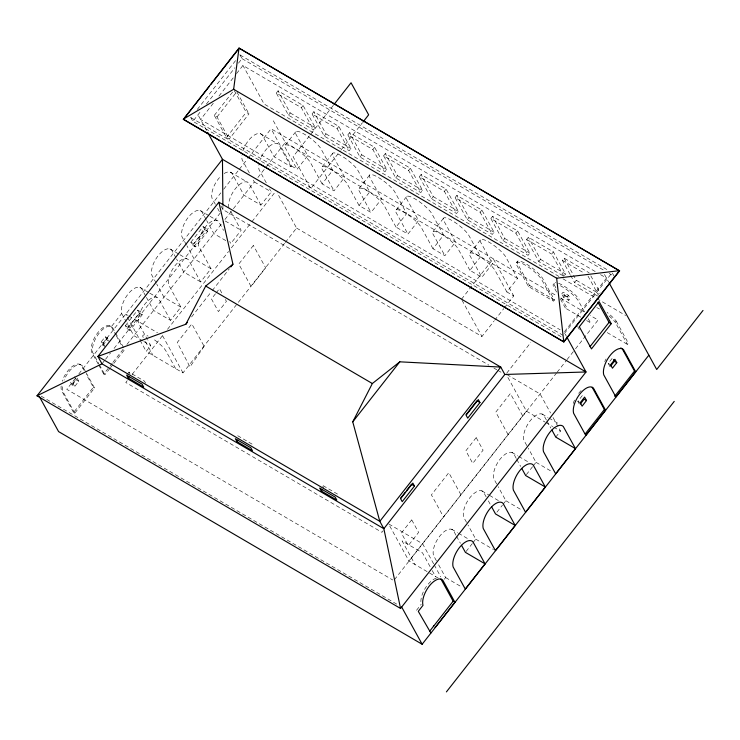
<?xml version="1.0" encoding="UTF-8"?>
<svg xmlns="http://www.w3.org/2000/svg" width="740" height="740" viewBox="0 0 740 740"><rect width="100%" height="100%" fill="white"/><g stroke="black" fill="none" stroke-linecap="round" stroke-linejoin="round"><path stroke-width="0.56" stroke-dasharray="3.7 2.78" d="M197.284 109.455L235.736 60.412M561.031 336.635L192.89 121.304L201.437 110.399M206.423 104.044L234.913 67.719M238.474 63.178L242.036 58.636L239.889 54.742M213.277 103.285L200.568 119.492L560.134 329.809M218.929 96.08L233.757 77.173M236.578 73.575L242.933 65.472L595.534 271.71M214.304 115.375L234.071 90.169L246.235 112.295L248.945 113.877L229.178 139.092L226.468 137.511L214.304 115.375L217.014 116.957L229.178 139.092M217.014 116.957L236.781 91.751L248.945 113.877M226.468 137.511L246.235 112.295M276.316 93.055L278.055 90.835L303.086 105.478L315.249 127.604L313.51 129.824L288.48 115.181L276.316 93.055L301.356 107.689L313.51 129.824M98.18 364.006L91.547 351.935A16.706 7.983 -59.7 0 1 97.782 332.695A16.706 7.983 -59.7 0 1 111.315 326.729L121.674 313.519A16.706 7.983 -59.7 0 1 127.909 294.279A16.706 7.983 -59.7 0 1 141.442 288.313L145.863 296.361M105.015 346.486L102.897 345.247L101.112 342L105.256 336.719L107.374 337.958L108.715 340.391M75.295 378.445L66.767 389.314L392.755 579.994M78.847 373.922L220.853 192.835M223.693 189.218L238.604 170.209M239.371 169.22L247.132 159.331M247.835 158.434L271.09 128.779L556.545 295.75M104.571 345.673L103.23 343.24L107.374 337.958M72.899 383.311L77.016 378.066L78.782 381.285L74.666 386.53L72.104 385.031L70.337 381.812L72.899 383.311L74.666 386.53M102.897 345.247L107.041 339.956L105.256 336.719M72.104 385.031L76.22 379.786L74.453 376.568M288.48 115.181L290.219 112.97L278.055 90.835M125.374 325.702L137.621 310.097L140.6 311.845L142.219 314.796L129.981 330.401L127.003 328.653L125.374 325.702L128.362 327.45L129.981 330.401M190.865 242.202L203.102 226.597L206.081 228.346L207.7 231.296L195.462 246.901L192.483 245.153L190.865 242.202L193.843 243.95L195.462 246.901M127.003 328.653L139.24 313.048L137.621 310.097M192.483 245.153L204.721 229.548L203.102 226.597M128.362 327.45L140.6 311.845M193.843 243.95L206.081 228.346M301.356 107.689L303.086 105.478M102.694 362.914L104.821 360.195M105.533 359.289L110.519 352.934M114.071 348.401L221.51 211.399M86.256 372.886L94.544 387.973L74.777 413.179L73.584 412.485L93.351 387.279L86.164 374.2M109.844 368.464L104.904 374.764L103.711 374.07L109.363 366.864M110.066 365.967L112.184 363.266M112.887 362.369L123.478 348.864L124.672 349.558L113.377 363.96M126.928 344.461L223.526 221.288M224.923 219.512L232.684 209.605M233.396 208.708L254.338 181.994L252.682 178.978M257.871 177.498L265.642 167.592M266.344 166.694L285.289 142.533L273.125 120.407M110.547 367.567L112.665 364.866M285.307 145.031L295.954 131.461M312.077 113.969L313.815 111.749L338.846 126.392L351.01 148.527L349.271 150.738L324.24 136.095L312.077 113.969L337.107 128.612L349.271 150.738M333.37 105.311L293.068 156.695L310.68 188.737L340.372 150.877M127.188 374.357L128.954 372.1L144.448 381.165L145.53 383.135M284.595 243.34L182.993 372.895L146.187 351.371L150.747 345.552L147.982 340.52M146.418 297.369L153.606 310.449L170.524 320.337L180.875 307.137L168.711 285.002A16.706 7.983 -59.7 0 1 174.954 265.762A16.706 7.983 -59.7 0 1 188.487 259.796L200.642 281.921L211.002 268.722L198.838 246.587A16.706 7.983 -59.7 0 1 205.072 227.347A16.706 7.983 -59.7 0 1 218.605 221.38L223.582 230.436M230.621 211.187L241.129 230.306L230.769 243.506L229.668 241.499M224.165 173.521A16.706 7.983 -59.7 0 1 231.824 173.067L243.987 195.203L260.896 205.091L271.256 191.891L269.591 188.876M242.942 150.812A16.706 7.983 -59.7 0 1 252.155 136.678A16.706 7.983 -59.7 0 1 261.951 134.652L274.105 156.787L291.024 166.676L291.551 166.01L271.09 128.779M127.215 380.702L125.8 382.506L381.914 532.319L383.237 530.626M132.155 374.403L163.947 333.86M167.499 329.328L228.549 251.48M231.389 247.854L251.267 222.509M251.979 221.602L275.41 191.734M291.551 166.01L297.082 169.238L307.729 155.668L295.565 133.533A16.706 4.033 38.1 0 1 304.436 134.218A16.706 4.033 38.1 0 1 320.605 148.176L332.76 170.311L322.113 183.881L334.036 190.855L344.683 177.276L332.519 155.15A16.706 4.033 38.1 0 1 341.39 155.826A16.706 4.033 38.1 0 1 357.55 169.793L369.713 191.919L359.067 205.498L370.99 212.472L381.637 198.894L369.473 176.758A16.706 4.033 38.1 0 1 378.344 177.443A16.706 4.033 38.1 0 1 394.503 191.401L406.667 213.536L396.02 227.115L407.934 234.081L418.59 220.511L406.427 198.376A16.706 4.033 38.1 0 1 415.288 199.06A16.706 4.033 38.1 0 1 431.457 213.018L443.621 235.144L432.974 248.723L444.888 255.698L455.535 242.119L443.371 219.993A16.706 4.033 38.1 0 1 452.242 220.668A16.706 4.033 38.1 0 1 468.411 234.626L480.621 256.798M324.24 136.095L325.979 133.885L313.815 111.749M337.107 128.612L338.846 126.392M191.577 316.961L211.548 291.495M212.26 290.589L229.372 268.759M215.442 293.808L211.437 298.914L218.402 311.586L226.403 301.374L225.339 299.432M216.108 292.957L219.447 288.702L222.657 294.557M322.261 166.648L332.907 153.069M347.837 134.883L349.576 132.663L374.607 147.306L386.77 169.442L385.031 171.662L360.001 157.019L347.837 134.883L372.868 149.526L385.031 171.662M341.075 149.97L362.286 122.923M285.298 242.443L296.574 228.059L277.223 192.844M360.001 157.019L361.74 154.799L349.576 132.663M372.868 149.526L374.607 147.306M383.598 155.798L385.337 153.587L410.367 168.23L422.531 190.356L420.792 192.576L395.761 177.933L383.598 155.798L408.628 170.44L420.792 192.576M359.214 188.265L369.861 174.686M395.761 177.933L397.5 175.713L385.337 153.587M408.628 170.44L410.367 168.23M419.358 176.721L421.097 174.501L446.128 189.144L458.291 211.27L456.552 213.49L431.522 198.847L419.358 176.721L444.389 191.355L456.552 213.49M396.159 209.873L406.815 196.294M431.522 198.847L433.261 196.637L421.097 174.501M444.389 191.355L446.128 189.144M455.118 197.636L456.858 195.416L481.888 210.058L494.052 232.194L492.313 234.404L467.282 219.762L455.118 197.636L480.149 212.278L492.313 234.404M433.113 231.49L443.76 217.912M467.282 219.762L469.021 217.551L456.858 195.416M480.149 212.278L481.888 210.058M490.879 218.55L492.618 216.33L517.649 230.972L529.812 253.108L528.073 255.328L503.034 240.685L490.879 218.55L515.909 233.192L528.073 255.328M470.067 253.099L480.713 239.529M504.541 307.664L513.726 295.963L506.872 291.949L517.519 278.379L505.355 256.243A16.706 4.033 38.1 0 0 489.196 242.285A16.706 4.033 38.1 0 0 480.325 241.601L492.488 263.736L481.842 277.315L469.918 270.341L480.565 256.762M503.034 240.685L504.773 238.465L492.618 216.33M461.547 299.173L493.266 258.732L513.726 295.963M515.909 233.192L517.649 230.972M562.863 275.678L538.794 261.599L526.63 239.464L528.369 237.253L553.409 251.896L565.563 274.022L564.407 275.502M516.724 262.339L517.667 261.137M538.794 261.599L540.533 259.379L528.369 237.253M296.574 228.059L481.944 336.487L493.95 321.179M494.653 320.272L503.838 308.571M563.824 276.242L551.67 254.107L553.409 251.896M528.499 286.546L529.442 285.344L517.279 263.218A16.706 4.033 38.1 0 1 526.14 263.893A16.706 4.033 38.1 0 1 542.309 277.861L554.473 299.987L553.529 301.189L528.499 286.546L516.335 264.421A16.706 4.033 38.1 0 1 525.206 265.096A16.706 4.033 38.1 0 1 541.365 279.054L553.529 301.189M570.133 274.466L562.391 260.387L564.13 258.168L589.16 272.81M561.688 293.974L563.103 292.171L568.403 295.269L570.207 298.553L568.801 300.357L563.491 297.258L561.688 293.974L566.997 297.073L568.801 300.357M597.661 296.028L574.554 282.514L576.293 280.303L573.528 275.271M563.491 297.258L564.907 295.454L563.103 292.171M506.743 373.136L530.821 342.444M566.997 297.073L568.403 295.269M580.854 317.173L565.452 308.164L566.387 306.961L560.31 295.898M564.426 333.481L612.147 272.635L614.163 276.307L609.177 273.393M586.626 320.55L590.483 322.807L591.427 321.604M438.321 578.153L408.952 560.976L526.436 411.163L506.03 374.042M394.457 579.679L556.424 373.154M557.137 372.248L566.359 360.482M567.062 359.585L574.823 349.696M575.526 348.799L598.077 320.041L590.168 315.416M616.207 321.086L628.371 343.221L627.428 344.414L615.273 322.289L616.207 321.086A17.122 4.135 38.1 0 0 607.059 312.363M579.254 403.892L577.838 401.302L582.232 395.697L583.657 398.277M610.065 366.8L608.206 363.414L612.535 357.901L613.46 359.594M416.5 610.297L421.208 604.293M444.324 579.235L445.628 577.561L437.895 563.482M466.089 551.476L472.305 543.548M472.999 542.67L475.755 539.146L468.013 525.067M496.91 512.182L502.432 505.133M503.117 504.255L505.882 500.73L498.14 486.652M526.344 474.645L532.56 466.718M533.244 465.839L536.01 462.324L528.268 448.237M555.777 437.109L560.504 431.087L552.78 417.046M240.01 54.964L608.16 270.294M242.036 58.636L605.191 271.053M600.51 274.623L606.486 278.12L564.12 332.14L566.313 336.127M526.63 239.464L551.67 254.107M562.391 260.387L584.535 273.338M290.219 112.97L315.249 127.604M325.979 133.885L351.01 148.527M361.74 154.799L386.77 169.442M397.5 175.713L422.531 190.356M433.261 196.637L458.291 211.27M469.021 217.551L494.052 232.194M504.773 238.465L529.812 253.108M540.533 259.379L565.563 274.022M576.293 280.303L599.4 293.817M558.941 276.455L264.106 103.998L242.933 65.472M562.918 278.786L595.793 298.007M596.782 298.59L625.67 315.49M564.907 295.454L570.207 298.553M560.504 298.063L584.239 311.938M285.289 142.533L517.538 278.416M529.442 285.344L554.473 299.987M607.216 332.593L627.428 344.414M260.341 133.681L277.25 143.579M190.874 117.623L563.001 335.294M608.206 363.414L610.593 364.811M254.338 181.994L271.256 191.891M230.214 172.096L247.123 181.994M577.838 401.302L580.216 402.699M507.011 374.616L540.098 393.967L550.579 413.031M220.909 205.896L222.934 209.587L488.881 365.144M493.867 368.058L496.855 369.806M497.844 370.389L501.831 372.72M225.21 220.992L241.129 230.306M200.087 210.512L209.041 215.747M210.031 216.33L216.996 220.409M542.004 414.002L547.905 417.453M548.886 418.026L558.709 423.779M526.436 411.163L544.927 421.985M545.898 422.549L552.715 426.536M553.687 427.1L560.504 431.087M225.802 240.602L213.86 233.618L206.673 220.538M204.721 229.548L207.7 231.296M211.002 268.722L194.084 258.824L186.906 245.745M536.01 462.324L552.715 472.092M169.96 248.927L178.913 254.162M179.913 254.745L186.878 258.815M511.877 452.418L517.778 455.868M518.759 456.441L529.572 462.768M200.642 281.921L183.733 272.033L176.546 258.954M180.875 307.137L163.965 297.239L156.778 284.16M505.882 500.73L522.588 510.507M139.832 287.342L148.786 292.578M149.785 293.16L156.751 297.23M481.759 490.833L488.631 494.857M489.612 495.43L498.455 500.61M139.24 313.048L142.219 314.796M127.715 315.305L125.726 314.139L126.836 316.147M128.714 315.887L157.555 332.76M142.792 340.89L133.838 335.655L126.651 322.575M143.782 341.473L150.747 345.552M475.755 539.146L493.441 549.496M109.705 325.757L110.898 326.451M451.631 529.248L457.524 532.698M458.504 533.272L468.337 539.025M107.041 339.956L109.159 341.205M101.112 342L103.23 343.24M237.697 435.703L253.191 444.768M337.523 494.098L322.029 485.033L323.648 487.984M445.628 577.561L461.353 586.765M79.578 364.173L80.771 364.866M93.351 387.279L94.544 387.973M76.22 379.786L78.782 381.285M41.116 396.122L396.705 604.118M604.469 274.447L608.659 282.07M590.825 275.826L600.223 292.929M587.976 276.029L598.484 295.149M564.13 258.168L572.982 274.262M570.688 275.474L574.554 282.514M584.396 311.734L578.319 300.671A16.706 4.033 38.1 0 0 559.311 285.196M588.272 318.783L590.483 322.807M577.653 326.488L579.318 329.504M555.888 287.851L554.232 284.826A16.706 4.033 38.1 0 1 555.888 282.578M556.6 292.069L553.289 286.029A16.706 4.033 38.1 0 1 556.859 284.197M560.476 299.108L565.452 308.164M506.872 291.949L494.709 269.822A16.706 4.033 38.1 0 0 478.549 255.864A16.706 4.033 38.1 0 0 469.678 255.18L481.842 277.315M469.918 270.341L457.755 248.205A16.706 4.033 38.1 0 0 441.595 234.247A16.706 4.033 38.1 0 0 432.724 233.562L444.888 255.698M546.379 420.006L543.613 414.983A16.706 7.983 -59.7 0 0 530.081 420.94A16.706 7.983 -59.7 0 0 523.846 440.189L527.712 447.228M546.934 421.014L550.801 428.053M462.038 300.264L481.944 336.487M432.974 248.723L420.81 226.597A16.706 4.033 38.1 0 0 404.641 212.63A16.706 4.033 38.1 0 0 395.78 211.954L407.934 234.081M522.699 415.926L510.387 393.523L495.772 412.152L508.084 434.556M396.02 227.115L383.857 204.98A16.706 4.033 38.1 0 0 367.688 191.022A16.706 4.033 38.1 0 0 358.826 190.337L370.99 212.472M516.252 458.421L513.486 453.389A16.706 7.983 -59.7 0 0 499.953 459.355A16.706 7.983 -59.7 0 0 493.719 478.604L497.595 485.644M516.807 459.429L520.673 466.468M359.067 205.498L346.903 183.363A16.706 4.033 38.1 0 0 330.743 169.404A16.706 4.033 38.1 0 0 321.872 168.72L334.036 190.855M322.113 183.881L309.958 161.755A16.706 4.033 38.1 0 0 293.789 147.787A16.706 4.033 38.1 0 0 284.918 147.112L297.082 169.238M486.125 496.836L483.368 491.804A16.706 7.983 -59.7 0 0 469.835 497.77A16.706 7.983 -59.7 0 0 463.592 517.02L467.467 524.059M488.345 500.86L490.555 504.884M291.024 166.676L278.86 144.55A16.706 7.983 -59.7 0 0 269.064 146.576A16.706 7.983 -59.7 0 0 259.851 160.7M460.9 494.727L448.792 472.684L431.401 494.857L443.519 516.899M266.28 182.835L259.093 169.756A16.706 7.983 -59.7 0 1 259.009 164.095M456.007 535.251L453.241 530.219A16.706 7.983 -59.7 0 0 439.708 536.186A16.706 7.983 -59.7 0 0 433.464 555.435L437.34 562.474M456.552 536.26L460.428 543.299M249.362 172.938L242.174 159.868A16.706 7.983 -59.7 0 1 241.934 155.271M260.896 205.091L248.732 182.965A16.706 7.983 -59.7 0 0 235.2 188.931A16.706 7.983 -59.7 0 0 228.965 208.171M198.551 115.81L206.59 130.444M190.744 117.401L192.89 121.304M433.64 563.843L422.614 543.78L388.555 523.846L408.952 560.976M434.195 564.842L440.809 576.885M430.079 566.637L422.494 552.836L402.088 540.903L415.103 564.565M432.253 570.586L435.499 576.506M215.368 204.314L212.047 198.283A16.706 7.983 -59.7 0 1 220.751 176.268M217.579 208.338L220.344 213.37M206.118 219.53L201.696 211.483A16.706 7.983 -59.7 0 0 188.163 217.449A16.706 7.983 -59.7 0 0 181.929 236.698L186.351 244.746M175.99 257.946L171.569 249.898A16.706 7.983 -59.7 0 0 158.036 255.864A16.706 7.983 -59.7 0 0 151.802 275.104L156.223 283.161M170.524 320.337L158.36 298.211A16.706 7.983 -59.7 0 0 144.827 304.177A16.706 7.983 -59.7 0 0 138.583 323.417L147.436 339.512M162.532 335.664L182.993 372.895M175.63 368.594L165.862 350.815A14.957 3.607 38.1 0 0 152.347 338.448M145.392 341.519L152.986 355.348M127.382 317.155L139.555 339.29M140.101 340.298L146.187 351.371M121.674 313.519L126.096 321.567M123.571 347.541L112.508 327.422A16.706 7.983 -59.7 0 0 98.975 333.389A16.706 7.983 -59.7 0 0 92.741 352.638L98.818 363.701M111.315 326.729L115.745 334.776M116.291 335.784L122.923 347.856M128.954 372.1L130.037 374.07M99.373 364.709L104.904 374.764M98.734 365.014L103.711 374.07M85.701 371.878L82.381 365.838A16.706 7.983 -59.7 0 0 64.01 380.231M83.953 370.176L81.197 365.144A16.706 7.983 -59.7 0 0 71.401 367.17A16.706 7.983 -59.7 0 0 62.188 381.294M74.777 413.179L62.613 391.053A16.706 7.983 -59.7 0 1 62.53 385.392M73.584 412.485L61.42 390.35A16.706 7.983 -59.7 0 1 61.18 385.762M222.906 206.155L222.934 209.587M420.866 601.712A16.706 7.983 -59.7 0 1 426.296 586.607A16.706 7.983 -59.7 0 1 437.331 577.959M604.719 361.573A16.706 7.983 -59.7 0 1 606.069 358.965M573.195 403.513A16.706 7.983 -59.7 0 1 574.591 399.989M578.671 393.329A16.706 7.983 -59.7 0 1 581.131 390.563M143.218 337.57A14.957 3.607 38.1 0 1 148.176 336.117M558.561 283.272A16.706 4.033 38.1 0 1 579.263 299.469M596.819 307.618A17.122 4.135 38.1 0 1 599.511 309.061M608.974 315.897A17.122 4.135 38.1 0 1 615.273 322.289M204.138 346.329L189.958 366.92L177.249 342.509L191.827 323.926L204.138 346.329M253.367 245.449L238.761 264.078L251.073 286.482L265.679 267.852L253.367 245.449M411.708 519.859L401.358 533.068L408.249 545.611L418.6 532.402L411.708 519.859M476.199 437.627L465.849 450.827L472.74 463.37L483.1 450.17L476.199 437.627"/><path stroke-width="1.11" d="M563.88 341.936L183.279 119.168L233.646 89.281L239.011 48.1L619.611 270.868L563.88 341.936L183.4 119.39L239.011 48.1L619.611 270.868M207.681 132.432L222.463 159.322L586.015 371.98L400.553 608.465L383.857 528.702L379.805 521.321L352.749 421.846L372.35 383.524L399.813 361.823L500.767 367.086L504.819 374.468L586.015 371.98L566.859 337.116M218.883 202.205L500.767 367.086L379.805 521.321L97.921 356.449L185.87 324.231L205.702 286.047L232.943 264.208L218.883 202.205L97.921 356.449L101.981 363.821L383.857 528.702L504.819 374.468M183.4 119.39L209.503 86.099M210.919 84.305L239.131 48.322M400.553 608.465L37 395.817L222.463 159.322L222.897 205.017M334.073 104.405L351.047 82.769L368.65 114.811L362.998 122.026M128.224 378.057L126.605 375.106L142.099 384.171L143.717 387.122L128.224 378.057L129.398 376.549M185.87 324.231L187.294 322.418M230.797 266.937L232.943 264.208M236.967 441.66L235.339 438.709L250.842 447.774L252.46 450.725L236.967 441.66L238.141 440.161M352.749 421.846L399.813 361.823M321.299 490.99L319.68 488.039L335.174 497.104L336.793 500.055L321.299 490.99L322.474 489.491M400.599 498.168L405.363 492.1M406.723 490.361L411.477 484.293L414.465 486.041L402.218 501.646L400.599 498.695L412.837 483.091L414.465 486.041M466.089 414.668L476.967 400.793L479.946 402.542L467.708 418.146L466.08 415.196L478.327 399.591L479.946 402.542M589.974 346.709L609.038 322.4L597.985 302.281M611.24 323.685L591.473 348.901L579.309 326.766L599.076 301.559L611.24 323.685L609.038 322.4M580.354 403.947L584.128 399.147L586.515 400.534L582.112 406.149L580.216 402.699L584.619 397.093L586.515 400.534M610.685 366.013L614.394 361.286L613.46 359.594M616.781 362.683L612.452 368.196L610.593 364.811L614.912 359.289L616.781 362.683L614.394 361.286M429.755 631.109L453.139 601.222L440.975 579.087M585.303 433.807L604.367 409.498L592.204 387.362M614.718 396.289L634.495 371.082L622.331 348.947A16.706 7.983 -59.7 0 0 620.721 347.976M430.865 633.015L418.285 611.342L422.993 605.338A16.706 7.983 -59.7 0 1 429.228 586.099A16.706 7.983 -59.7 0 1 442.77 580.132L454.924 602.268L435.157 627.474L435.555 626.974M485.052 563.852L465.284 589.059L453.121 566.923A16.706 7.983 -59.7 0 1 459.355 547.683A16.706 7.983 -59.7 0 1 472.888 541.717L485.052 563.852L465.404 552.355L461.529 545.315M515.179 525.437L495.412 550.643L483.248 528.517A16.706 7.983 -59.7 0 1 489.482 509.268A16.706 7.983 -59.7 0 1 503.015 503.302L515.179 525.437L495.523 513.939L491.656 506.9M545.306 487.022L525.539 512.228L513.375 490.102A16.706 7.983 -59.7 0 1 519.61 470.853A16.706 7.983 -59.7 0 1 533.142 464.887L545.306 487.022L525.65 475.524L521.783 468.485M575.433 448.607L555.657 473.813L543.502 451.687A16.706 7.983 -59.7 0 1 549.737 432.438A16.706 7.983 -59.7 0 1 563.27 426.471L575.433 448.607L555.777 437.109L551.91 430.07M605.561 410.191L585.784 435.398L573.62 413.272A16.706 7.983 -59.7 0 1 579.864 394.022A16.706 7.983 -59.7 0 1 593.397 388.056L605.561 410.191L604.367 409.498M635.679 371.776L615.911 396.982L603.748 374.856A16.706 7.983 -59.7 0 1 609.991 355.607A16.706 7.983 -59.7 0 1 623.524 349.641L635.679 371.776L634.495 371.082M39.239 396.39L58.59 431.605L422.142 644.253L648.841 355.191M703 310.467L656.704 369.5L609.205 283.059M446.405 691.9L674.232 401.394M433.372 626.429L433.76 625.929M37 395.817L101.981 363.821M556.646 278.212L619.491 270.646L563.76 341.714L556.646 278.212L233.646 89.281M205.702 286.047L372.35 383.524M453.139 601.222L454.924 602.268M401.681 607.031L422.142 644.253"/></g></svg>
